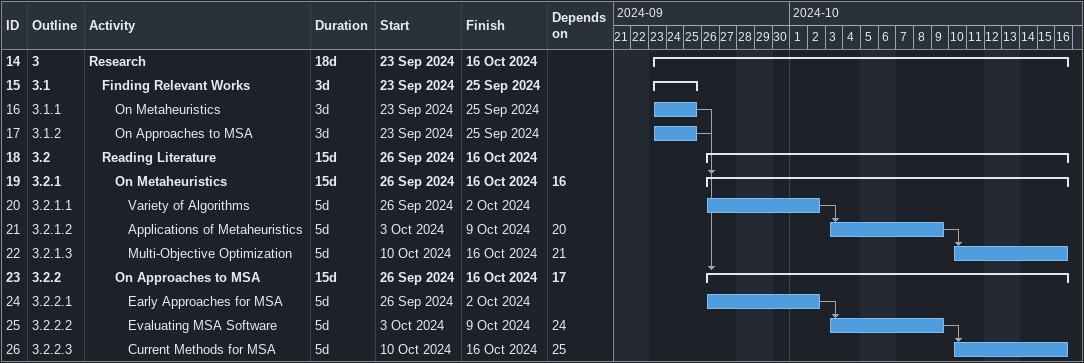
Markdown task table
| ID | WBS | Task | Duration | Start | Finish | Predecessors |
|---|---|---|---|---|---|---|
| 14 | 3 | **Research** | 18d | 2024-09-23 | 2024-10-16 |  |
| 15 | 3.1 | **Finding Relevant Works** | 3d | 2024-09-23 | 2024-09-25 |  |
| 16 | 3.1.1 | On Metaheuristics | 3d | 2024-09-23 | 2024-09-25 |  |
| 17 | 3.1.2 | On Approaches to MSA | 3d | 2024-09-23 | 2024-09-25 |  |
| 18 | 3.2 | **Reading Literature** | 15d | 2024-09-26 | 2024-10-16 |  |
| 19 | 3.2.1 | **On Metaheuristics** | 15d | 2024-09-26 | 2024-10-16 | 16 |
| 20 | 3.2.1.1 | Variety of Algorithms | 5d | 2024-09-26 | 2024-10-02 |  |
| 21 | 3.2.1.2 | Applications of Metaheuristics | 5d | 2024-10-03 | 2024-10-09 | 20 |
| 22 | 3.2.1.3 | Multi-Objective Optimization | 5d | 2024-10-10 | 2024-10-16 | 21 |
| 23 | 3.2.2 | **On Approaches to MSA** | 15d | 2024-09-26 | 2024-10-16 | 17 |
| 24 | 3.2.2.1 | Early Approaches for MSA | 5d | 2024-09-26 | 2024-10-02 |  |
| 25 | 3.2.2.2 | Evaluating MSA Software | 5d | 2024-10-03 | 2024-10-09 | 24 |
| 26 | 3.2.2.3 | Current Methods for MSA | 5d | 2024-10-10 | 2024-10-16 | 25 |
